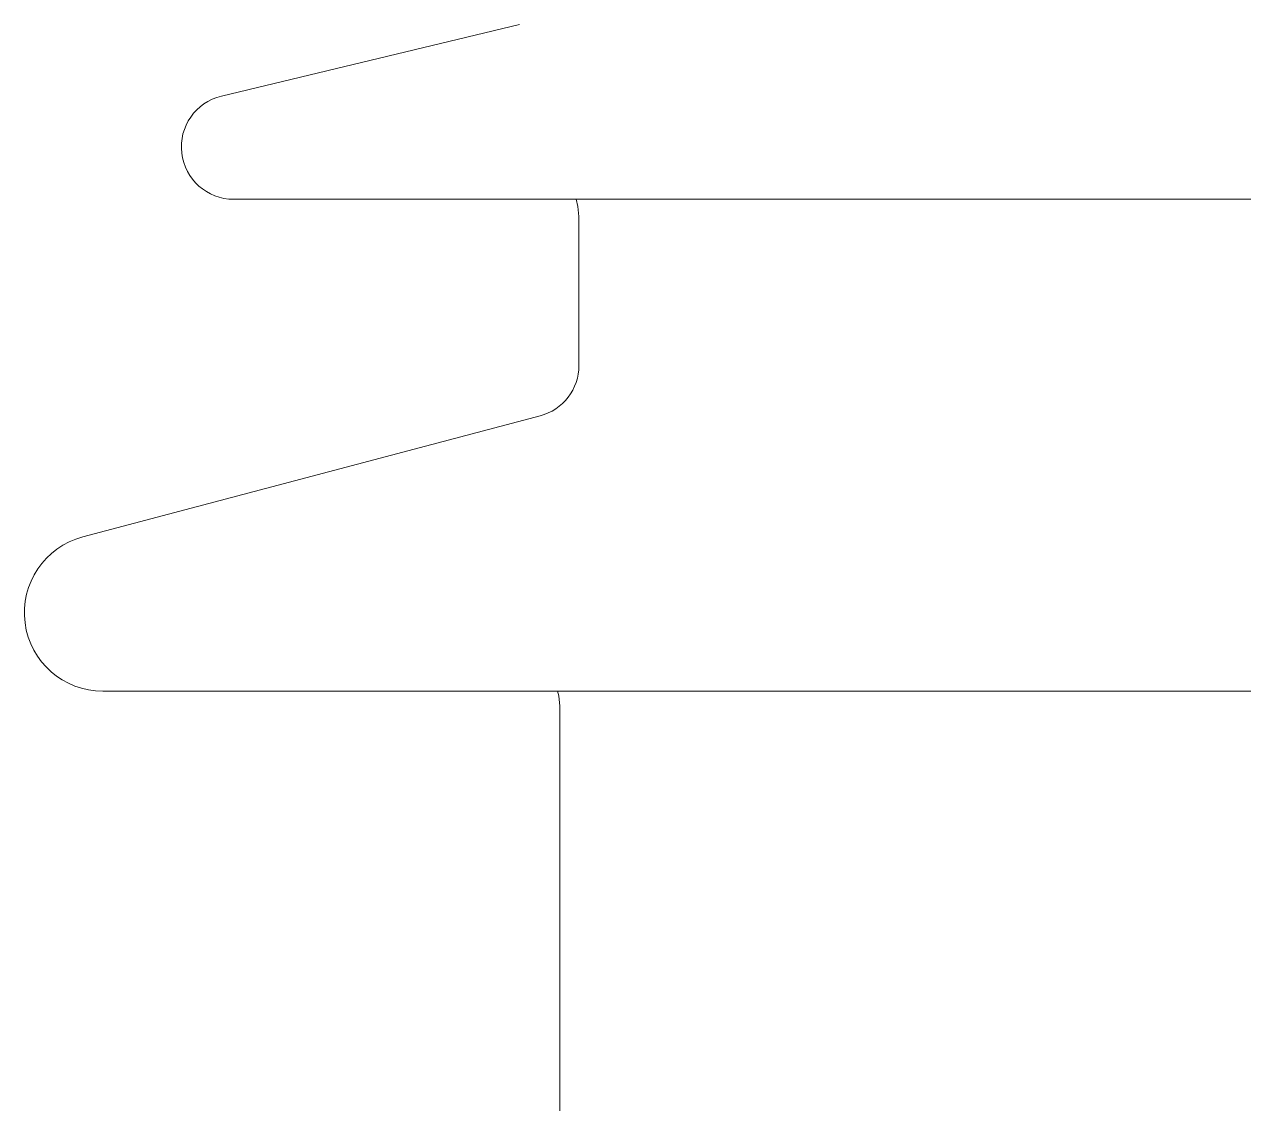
# Model space of a CAD drawing. Header units: millimetres. Extents: x 51507 to 66627, y -17810 to -7118.
# Drawn here: x 54142.2 to 54258.8, y -11919.6 to -11816.5 of the extents above; entities that cross this region are included whole.
import ezdxf

# ---------------------------------------------------------------- set-up
doc = ezdxf.new("R2010")
doc.units = ezdxf.units.MM
doc.header["$LTSCALE"] = 10
doc.layers.add('粗实线', color=4, linetype='Continuous', lineweight=18)

msp = doc.modelspace()

# ---------------------------------------------------------------- linework, layer by layer
at = {"layer": '粗实线'}
for p, q in [((54189.568, -11816.497), (54161.073, -11823.342)), ((54162.241, -11833.204), (54372.576, -11833.204)), ((54195.241, -11834.861), (54195.241, -11849.065)), ((54191.519, -11853.899), (54147.824, -11865.453)), ((54149.741, -11880.204), (54385.076, -11880.204)), ((54193.4, -11881.635), (54193.409, -11966.644))]:
    msp.add_line(p, q, dxfattribs=at)
for points in [[(54194.959, -11833.204), (54195.145, -11833.885), (54195.241, -11834.861)], [(54193.19, -11880.204), (54193.303, -11880.659), (54193.4, -11881.635)]]:
    msp.add_lwpolyline(points, dxfattribs=at)
for centre, radius, start, end in [((54162.241, -11828.204), 5, 103.50795, 270), ((54190.241, -11849.065), 5, 284.81144, 0), ((54149.741, -11872.704), 7.5, 104.81144, 270)]:
    msp.add_arc(centre, radius, start, end, dxfattribs=at)

doc.saveas('drawing.dxf')
